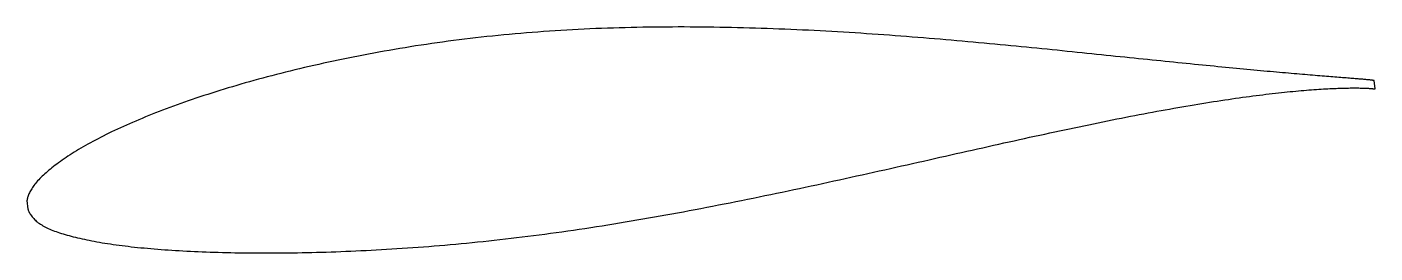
# Model space of a CAD drawing. Header units: metres. Extents: x -26.1 to 52.9, y -5.1 to 8.2.
import ezdxf

# ---------------------------------------------------------------- set-up
doc = ezdxf.new("R2010")
doc.units = ezdxf.units.M

msp = doc.modelspace()

# ---------------------------------------------------------------- linework, layer by layer
msp.add_lwpolyline([(52.88, 5.039), (52.878, 5.04), (52.874, 5.041), (52.866, 5.042), (52.855, 5.044), (52.841, 5.046), (52.825, 5.048), (52.805, 5.051), (52.782, 5.054), (52.756, 5.057), (52.726, 5.061), (52.694, 5.064), (52.659, 5.068), (52.621, 5.072), (52.58, 5.076), (52.536, 5.08), (52.488, 5.085), (52.438, 5.089), (52.385, 5.094), (52.328, 5.099), (52.269, 5.105), (52.207, 5.11), (52.142, 5.116), (52.073, 5.122), (52.002, 5.128), (51.928, 5.134), (51.85, 5.14), (51.77, 5.147), (51.687, 5.153), (51.601, 5.16), (51.512, 5.167), (51.42, 5.175), (51.325, 5.182), (51.227, 5.19), (51.126, 5.198), (51.022, 5.206), (50.915, 5.215), (50.806, 5.224), (50.693, 5.232), (50.578, 5.242), (50.46, 5.251), (50.339, 5.261), (50.215, 5.27), (50.088, 5.281), (49.958, 5.291), (49.825, 5.302), (49.69, 5.312), (49.552, 5.324), (49.411, 5.335), (49.267, 5.347), (49.121, 5.359), (48.971, 5.371), (48.819, 5.384), (48.664, 5.397), (48.507, 5.41), (48.346, 5.424), (48.183, 5.437), (48.018, 5.452), (47.849, 5.466), (47.678, 5.481), (47.504, 5.496), (47.328, 5.512), (47.149, 5.528), (46.967, 5.544), (46.783, 5.56), (46.596, 5.577), (46.406, 5.594), (46.214, 5.612), (46.02, 5.63), (45.822, 5.648), (45.623, 5.667), (45.42, 5.686), (45.216, 5.705), (45.008, 5.725), (44.799, 5.745), (44.587, 5.765), (44.372, 5.785), (44.155, 5.806), (43.936, 5.828), (43.714, 5.849), (43.49, 5.871), (43.263, 5.893), (43.034, 5.916), (42.803, 5.939), (42.57, 5.962), (42.334, 5.985), (42.096, 6.009), (41.856, 6.034), (41.613, 6.058), (41.369, 6.082), (41.122, 6.107), (40.873, 6.133), (40.621, 6.158), (40.368, 6.184), (40.113, 6.21), (39.855, 6.236), (39.596, 6.263), (39.334, 6.29), (39.07, 6.317), (38.804, 6.345), (38.537, 6.372), (38.267, 6.4), (37.996, 6.428), (37.722, 6.456), (37.447, 6.485), (37.169, 6.513), (36.89, 6.542), (36.609, 6.571), (36.326, 6.601), (36.042, 6.63), (35.755, 6.659), (35.467, 6.689), (35.177, 6.718), (34.885, 6.748), (34.592, 6.778), (34.297, 6.808), (34.001, 6.838), (33.703, 6.868), (33.403, 6.898), (33.101, 6.928), (32.799, 6.958), (32.494, 6.988), (32.188, 7.018), (31.881, 7.047), (31.572, 7.077), (31.262, 7.107), (30.95, 7.137), (30.638, 7.166), (30.323, 7.195), (30.008, 7.225), (29.691, 7.254), (29.373, 7.283), (29.053, 7.312), (28.733, 7.34), (28.411, 7.369), (28.088, 7.397), (27.764, 7.425), (27.439, 7.452), (27.112, 7.48), (26.785, 7.507), (26.456, 7.533), (26.127, 7.56), (25.797, 7.586), (25.465, 7.612), (25.133, 7.637), (24.8, 7.662), (24.466, 7.687), (24.131, 7.711), (23.795, 7.735), (23.459, 7.758), (23.122, 7.78), (22.784, 7.803), (22.445, 7.825), (22.105, 7.846), (21.765, 7.866), (21.425, 7.886), (21.083, 7.906), (20.742, 7.925), (20.399, 7.944), (20.056, 7.961), (19.713, 7.978), (19.369, 7.995), (19.025, 8.011), (18.68, 8.026), (18.335, 8.04), (17.989, 8.054), (17.643, 8.067), (17.297, 8.08), (16.951, 8.091), (16.604, 8.102), (16.257, 8.113), (15.91, 8.122), (15.563, 8.131), (15.215, 8.139), (14.868, 8.146), (14.52, 8.152), (14.173, 8.158), (13.825, 8.162), (13.477, 8.166), (13.13, 8.169), (12.782, 8.172), (12.435, 8.173), (12.087, 8.173), (11.74, 8.172), (11.393, 8.171), (11.046, 8.168), (10.699, 8.165), (10.353, 8.161), (10.007, 8.155), (9.661, 8.149), (9.315, 8.141), (8.97, 8.133), (8.625, 8.124), (8.281, 8.113), (7.937, 8.102), (7.594, 8.089), (7.251, 8.076), (6.908, 8.061), (6.566, 8.046), (6.225, 8.029), (5.884, 8.011), (5.544, 7.992), (5.205, 7.972), (4.866, 7.951), (4.528, 7.929), (4.19, 7.905), (3.854, 7.88), (3.518, 7.855), (3.183, 7.828), (2.849, 7.8), (2.516, 7.771), (2.183, 7.741), (1.852, 7.71), (1.521, 7.677), (1.192, 7.644), (0.863, 7.609), (0.536, 7.574), (0.209, 7.537), (-0.116, 7.499), (-0.441, 7.46), (-0.764, 7.42), (-1.086, 7.379), (-1.407, 7.336), (-1.727, 7.293), (-2.046, 7.249), (-2.363, 7.204), (-2.679, 7.157), (-2.994, 7.11), (-3.307, 7.062), (-3.62, 7.012), (-3.93, 6.962), (-4.24, 6.912), (-4.548, 6.86), (-4.855, 6.807), (-5.16, 6.753), (-5.464, 6.699), (-5.766, 6.643), (-6.067, 6.587), (-6.366, 6.53), (-6.664, 6.473), (-6.961, 6.415), (-7.255, 6.355), (-7.548, 6.296), (-7.84, 6.235), (-8.129, 6.174), (-8.418, 6.113), (-8.704, 6.05), (-8.989, 5.987), (-9.272, 5.923), (-9.553, 5.859), (-9.832, 5.794), (-10.11, 5.729), (-10.386, 5.662), (-10.66, 5.595), (-10.932, 5.528), (-11.202, 5.46), (-11.471, 5.392), (-11.737, 5.323), (-12.002, 5.253), (-12.264, 5.183), (-12.525, 5.112), (-12.783, 5.041), (-13.04, 4.969), (-13.294, 4.897), (-13.547, 4.825), (-13.797, 4.752), (-14.046, 4.678), (-14.292, 4.604), (-14.536, 4.53), (-14.778, 4.456), (-15.018, 4.381), (-15.256, 4.306), (-15.491, 4.23), (-15.724, 4.154), (-15.955, 4.078), (-16.184, 4.001), (-16.41, 3.924), (-16.635, 3.847), (-16.857, 3.77), (-17.076, 3.692), (-17.294, 3.615), (-17.508, 3.537), (-17.721, 3.459), (-17.931, 3.38), (-18.139, 3.302), (-18.345, 3.223), (-18.548, 3.144), (-18.748, 3.065), (-18.946, 2.986), (-19.142, 2.907), (-19.335, 2.827), (-19.526, 2.748), (-19.714, 2.669), (-19.9, 2.589), (-20.083, 2.509), (-20.263, 2.43), (-20.441, 2.35), (-20.617, 2.27), (-20.79, 2.191), (-20.96, 2.111), (-21.128, 2.031), (-21.293, 1.951), (-21.455, 1.872), (-21.615, 1.792), (-21.772, 1.712), (-21.926, 1.632), (-22.078, 1.553), (-22.227, 1.473), (-22.374, 1.394), (-22.517, 1.314), (-22.658, 1.235), (-22.796, 1.155), (-22.932, 1.076), (-23.064, 0.997), (-23.194, 0.919), (-23.321, 0.84), (-23.446, 0.762), (-23.567, 0.684), (-23.686, 0.607), (-23.802, 0.53), (-23.915, 0.453), (-24.025, 0.377), (-24.133, 0.301), (-24.238, 0.226), (-24.34, 0.152), (-24.439, 0.078), (-24.535, 0.004), (-24.628, -0.069), (-24.719, -0.141), (-24.807, -0.213), (-24.891, -0.284), (-24.973, -0.355), (-25.052, -0.425), (-25.129, -0.495), (-25.202, -0.564), (-25.272, -0.633), (-25.34, -0.701), (-25.404, -0.769), (-25.466, -0.836), (-25.524, -0.903), (-25.58, -0.969), (-25.633, -1.035), (-25.683, -1.1), (-25.729, -1.165), (-25.773, -1.229), (-25.814, -1.293), (-25.852, -1.355), (-25.888, -1.417), (-25.92, -1.478), (-25.949, -1.537), (-25.976, -1.595), (-25.999, -1.652), (-26.02, -1.707), (-26.038, -1.76), (-26.053, -1.809), (-26.065, -1.855), (-26.075, -1.897), (-26.082, -1.932), (-26.087, -1.96), (-26.09, -1.977), (-26.045, -2.482), (-26.043, -2.486), (-26.038, -2.497), (-26.029, -2.516), (-26.015, -2.544), (-25.998, -2.582), (-25.977, -2.627), (-25.953, -2.675), (-25.926, -2.726), (-25.895, -2.778), (-25.862, -2.83), (-25.825, -2.883), (-25.785, -2.935), (-25.743, -2.987), (-25.697, -3.038), (-25.649, -3.088), (-25.598, -3.138), (-25.543, -3.186), (-25.486, -3.234), (-25.426, -3.28), (-25.363, -3.326), (-25.297, -3.371), (-25.228, -3.414), (-25.156, -3.457), (-25.082, -3.499), (-25.004, -3.54), (-24.924, -3.581), (-24.841, -3.62), (-24.754, -3.659), (-24.665, -3.696), (-24.574, -3.733), (-24.479, -3.77), (-24.381, -3.805), (-24.281, -3.84), (-24.178, -3.875), (-24.071, -3.908), (-23.962, -3.942), (-23.851, -3.975), (-23.736, -4.007), (-23.618, -4.039), (-23.498, -4.071), (-23.375, -4.103), (-23.249, -4.134), (-23.12, -4.165), (-22.989, -4.195), (-22.854, -4.225), (-22.717, -4.255), (-22.578, -4.284), (-22.435, -4.313), (-22.29, -4.342), (-22.142, -4.37), (-21.991, -4.398), (-21.837, -4.424), (-21.681, -4.451), (-21.523, -4.477), (-21.361, -4.503), (-21.197, -4.527), (-21.03, -4.552), (-20.861, -4.575), (-20.689, -4.598), (-20.515, -4.621), (-20.338, -4.643), (-20.158, -4.664), (-19.976, -4.685), (-19.791, -4.705), (-19.604, -4.725), (-19.415, -4.744), (-19.222, -4.762), (-19.028, -4.78), (-18.831, -4.798), (-18.631, -4.815), (-18.429, -4.831), (-18.225, -4.846), (-18.018, -4.862), (-17.809, -4.876), (-17.597, -4.891), (-17.383, -4.904), (-17.167, -4.917), (-16.948, -4.93), (-16.727, -4.941), (-16.504, -4.953), (-16.279, -4.963), (-16.051, -4.973), (-15.821, -4.983), (-15.589, -4.992), (-15.355, -5.001), (-15.118, -5.008), (-14.879, -5.016), (-14.638, -5.022), (-14.395, -5.028), (-14.15, -5.034), (-13.903, -5.039), (-13.654, -5.043), (-13.403, -5.046), (-13.149, -5.049), (-12.894, -5.052), (-12.637, -5.054), (-12.377, -5.055), (-12.116, -5.055), (-11.853, -5.055), (-11.588, -5.054), (-11.321, -5.052), (-11.052, -5.05), (-10.782, -5.047), (-10.509, -5.043), (-10.235, -5.039), (-9.959, -5.034), (-9.681, -5.028), (-9.401, -5.022), (-9.12, -5.014), (-8.837, -5.007), (-8.553, -4.998), (-8.266, -4.988), (-7.978, -4.978), (-7.689, -4.967), (-7.398, -4.956), (-7.105, -4.943), (-6.811, -4.93), (-6.515, -4.916), (-6.218, -4.902), (-5.919, -4.886), (-5.619, -4.87), (-5.318, -4.854), (-5.015, -4.836), (-4.71, -4.818), (-4.404, -4.799), (-4.097, -4.779), (-3.789, -4.758), (-3.48, -4.737), (-3.169, -4.715), (-2.857, -4.691), (-2.543, -4.667), (-2.229, -4.642), (-1.913, -4.617), (-1.597, -4.59), (-1.279, -4.562), (-0.96, -4.534), (-0.64, -4.504), (-0.319, -4.474), (0.003, -4.443), (0.326, -4.41), (0.65, -4.377), (0.975, -4.343), (1.3, -4.307), (1.627, -4.271), (1.954, -4.234), (2.283, -4.196), (2.612, -4.157), (2.942, -4.117), (3.272, -4.076), (3.603, -4.033), (3.935, -3.991), (4.268, -3.947), (4.601, -3.902), (4.935, -3.856), (5.27, -3.81), (5.605, -3.762), (5.941, -3.714), (6.277, -3.664), (6.613, -3.614), (6.951, -3.562), (7.288, -3.51), (7.626, -3.458), (7.965, -3.404), (8.303, -3.349), (8.642, -3.294), (8.982, -3.237), (9.322, -3.18), (9.662, -3.123), (10.002, -3.064), (10.342, -3.005), (10.683, -2.945), (11.024, -2.885), (11.365, -2.823), (11.706, -2.762), (12.047, -2.699), (12.389, -2.636), (12.73, -2.572), (13.071, -2.508), (13.413, -2.443), (13.754, -2.377), (14.095, -2.311), (14.437, -2.245), (14.778, -2.178), (15.119, -2.11), (15.46, -2.042), (15.8, -1.974), (16.141, -1.906), (16.481, -1.836), (16.821, -1.767), (17.161, -1.697), (17.501, -1.627), (17.84, -1.556), (18.179, -1.486), (18.517, -1.415), (18.855, -1.343), (19.193, -1.272), (19.53, -1.2), (19.867, -1.128), (20.203, -1.056), (20.539, -0.984), (20.874, -0.911), (21.208, -0.838), (21.542, -0.766), (21.876, -0.693), (22.208, -0.62), (22.541, -0.547), (22.872, -0.474), (23.203, -0.4), (23.533, -0.327), (23.862, -0.254), (24.19, -0.181), (24.518, -0.108), (24.845, -0.035), (25.171, 0.039), (25.496, 0.112), (25.82, 0.184), (26.143, 0.257), (26.465, 0.329), (26.787, 0.401), (27.107, 0.474), (27.426, 0.546), (27.745, 0.617), (28.062, 0.688), (28.378, 0.759), (28.693, 0.83), (29.007, 0.901), (29.32, 0.971), (29.631, 1.04), (29.941, 1.11), (30.251, 1.179), (30.558, 1.248), (30.865, 1.316), (31.17, 1.384), (31.474, 1.451), (31.777, 1.518), (32.078, 1.584), (32.378, 1.65), (32.677, 1.715), (32.974, 1.78), (33.27, 1.845), (33.564, 1.908), (33.857, 1.972), (34.148, 2.034), (34.438, 2.096), (34.726, 2.157), (35.012, 2.218), (35.297, 2.278), (35.581, 2.338), (35.862, 2.397), (36.142, 2.455), (36.421, 2.512), (36.698, 2.569), (36.973, 2.625), (37.246, 2.681), (37.517, 2.735), (37.787, 2.789), (38.055, 2.842), (38.321, 2.894), (38.585, 2.946), (38.848, 2.996), (39.108, 3.046), (39.367, 3.095), (39.624, 3.144), (39.879, 3.191), (40.131, 3.238), (40.382, 3.284), (40.631, 3.329), (40.878, 3.373), (41.123, 3.417), (41.366, 3.46), (41.606, 3.501), (41.845, 3.542), (42.082, 3.582), (42.316, 3.622), (42.548, 3.66), (42.778, 3.698), (43.006, 3.735), (43.232, 3.771), (43.456, 3.806), (43.677, 3.84), (43.896, 3.874), (44.113, 3.907), (44.327, 3.939), (44.539, 3.969), (44.749, 4), (44.957, 4.029), (45.162, 4.058), (45.365, 4.085), (45.565, 4.112), (45.764, 4.138), (45.959, 4.164), (46.152, 4.188), (46.343, 4.212), (46.532, 4.235), (46.718, 4.257), (46.901, 4.278), (47.082, 4.299), (47.26, 4.319), (47.436, 4.338), (47.61, 4.356), (47.78, 4.373), (47.948, 4.39), (48.114, 4.406), (48.277, 4.422), (48.437, 4.436), (48.595, 4.45), (48.75, 4.463), (48.903, 4.476), (49.053, 4.488), (49.2, 4.499), (49.344, 4.509), (49.486, 4.519), (49.625, 4.528), (49.762, 4.537), (49.895, 4.545), (50.026, 4.553), (50.154, 4.56), (50.279, 4.566), (50.402, 4.572), (50.522, 4.577), (50.639, 4.582), (50.753, 4.586), (50.864, 4.59), (50.973, 4.593), (51.078, 4.596), (51.181, 4.598), (51.281, 4.6), (51.378, 4.602), (51.472, 4.603), (51.564, 4.604), (51.652, 4.604), (51.738, 4.605), (51.82, 4.604), (51.9, 4.604), (51.977, 4.603), (52.05, 4.601), (52.121, 4.6), (52.189, 4.598), (52.254, 4.596), (52.316, 4.594), (52.375, 4.592), (52.431, 4.59), (52.484, 4.587), (52.534, 4.584), (52.582, 4.581), (52.626, 4.578), (52.667, 4.575), (52.705, 4.572), (52.74, 4.569), (52.772, 4.566), (52.801, 4.563), (52.827, 4.561), (52.85, 4.558), (52.87, 4.555), (52.887, 4.553), (52.901, 4.551), (52.912, 4.549), (52.919, 4.547), (52.924, 4.546), (52.925, 4.546)], close=True)

doc.saveas('drawing.dxf')
